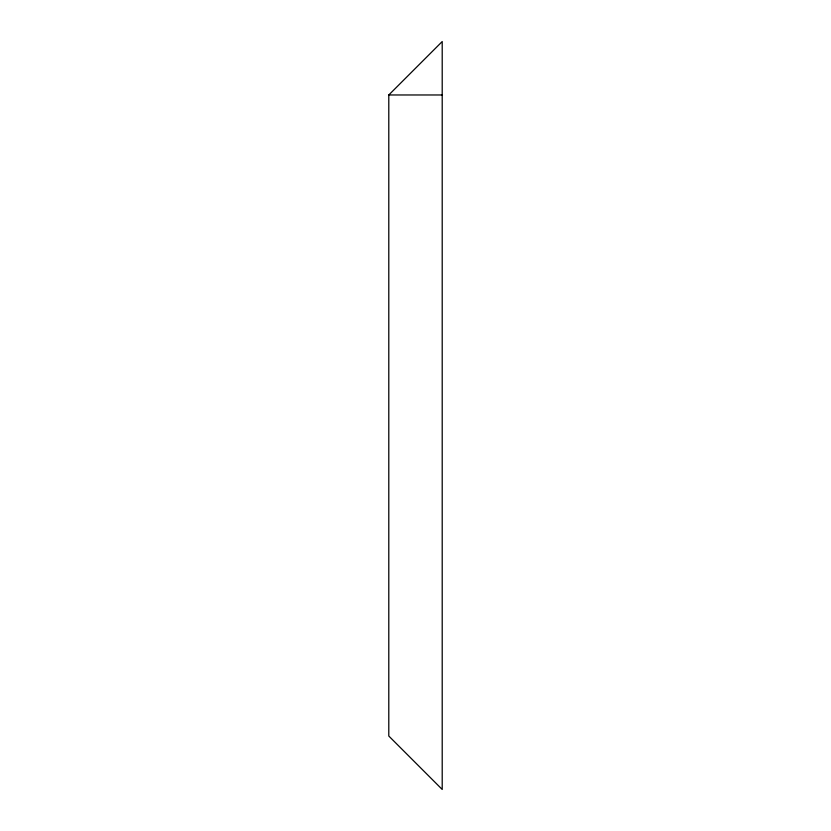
<?xml version="1.0" encoding="UTF-8"?>
<svg xmlns="http://www.w3.org/2000/svg" width="831" height="831" viewBox="0 0 831 831"><rect width="100%" height="100%" fill="white"/><g stroke="black" fill="none" stroke-linecap="round" stroke-linejoin="round"><path stroke-width="1.25" d="M388.794 94.973L442.206 41.55L442.206 789.45L388.794 736.027L388.794 94.973L442.206 94.973"/></g></svg>
